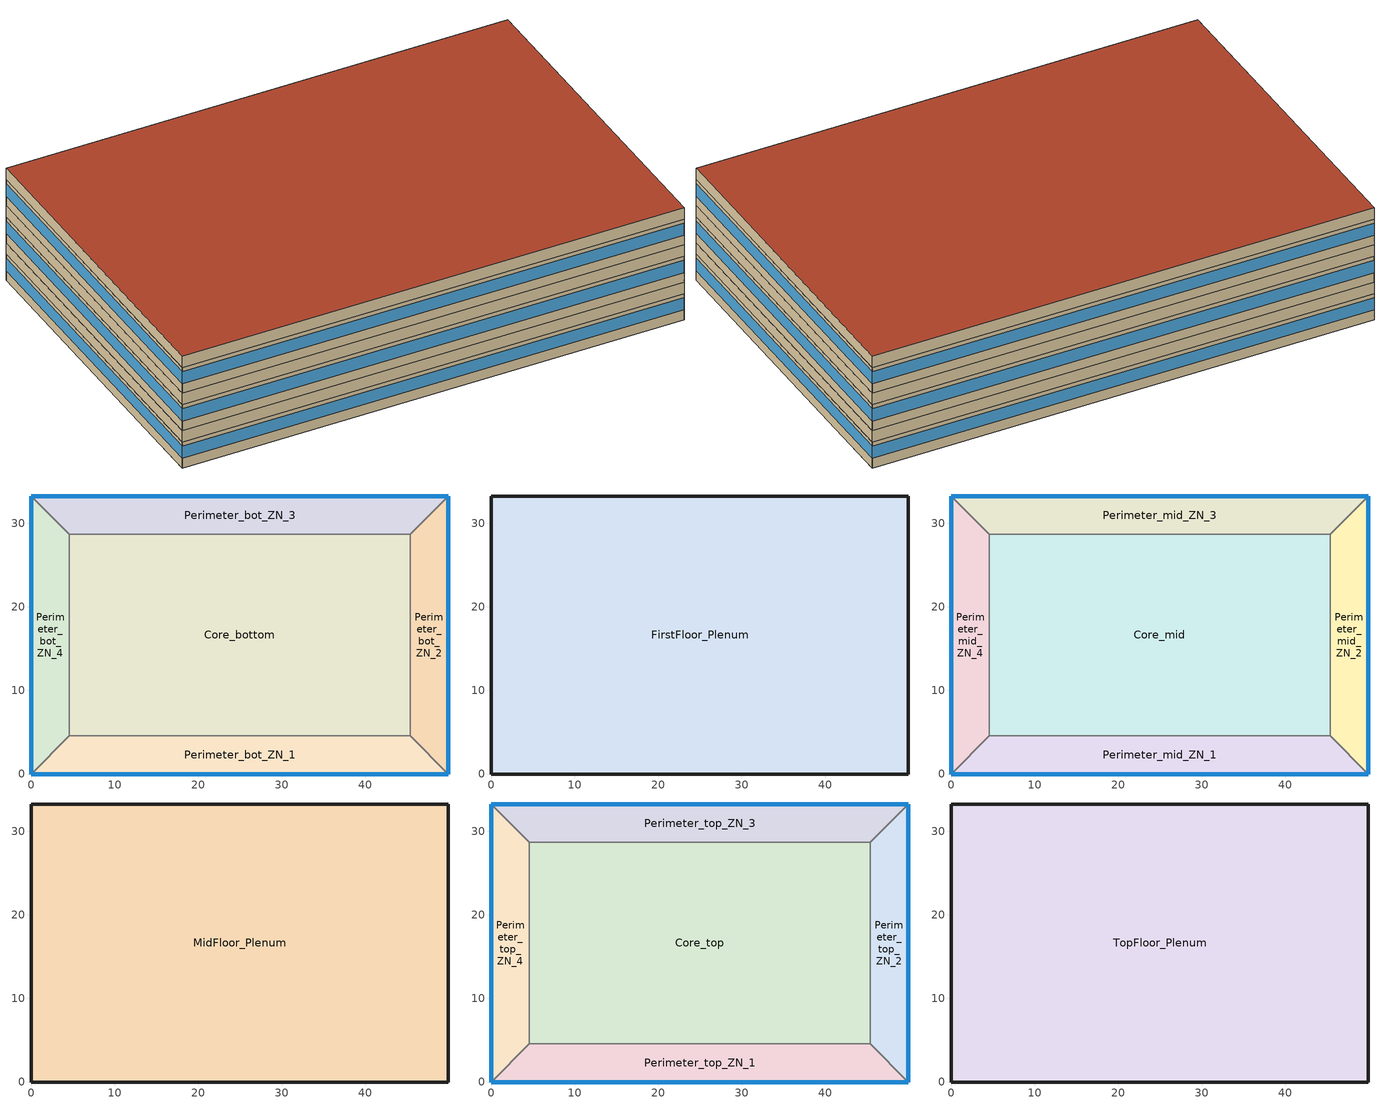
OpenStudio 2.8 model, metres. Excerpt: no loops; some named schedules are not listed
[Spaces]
Core_bottom
 floor ground: 45.34,28.7 45.34,4.57 4.57,4.57 4.57,28.7 z0
 wall to Perimeter_bot_ZN_1: 4.57,4.57 45.34,4.57 z0:2.74
 wall to Perimeter_bot_ZN_2: 45.34,4.57 45.34,28.7 z0:2.74
 wall to Perimeter_bot_ZN_4: 4.57,28.7 4.57,4.57 z0:2.74
 wall to Perimeter_bot_ZN_3: 45.34,28.7 4.57,28.7 z0:2.74
Perimeter_bot_ZN_2
 floor ground: 49.91,33.27 49.91,0 45.34,4.57 45.34,28.7 z0
 wall outside: 49.91,0 49.91,33.27 z0:2.74
 wall to Perimeter_bot_ZN_1: 45.34,4.57 49.91,0 z0:2.74
 wall to Perimeter_bot_ZN_3: 49.91,33.27 45.34,28.7 z0:2.74
 window: 49.91,0 49.91,33.27 z1.02:2.33
Perimeter_bot_ZN_3
 floor ground: 49.91,33.27 45.34,28.7 4.57,28.7 0,33.27 z0
 wall outside: 49.91,33.27 0,33.27 z0:2.74
 wall to Perimeter_bot_ZN_4: 0,33.27 4.57,28.7 z0:2.74
 window: 49.91,33.27 0,33.27 z1.02:2.33
Perimeter_bot_ZN_1
 floor ground: 45.34,4.57 49.91,0 0,0 4.57,4.57 z0
 wall outside: 0,0 49.91,0 z0:2.74
 wall to Perimeter_bot_ZN_4: 4.57,4.57 0,0 z0:2.74
 window: 0,0 49.91,0 z1.02:2.33
Perimeter_bot_ZN_4
 floor ground: 0,33.27 4.57,28.7 4.57,4.57 0,0 z0
 wall outside: 0,33.27 0,0 z0:2.74
 window: 0,33.27 0,0 z1.02:2.33
FirstFloor_Plenum
 floor to Perimeter_bot_ZN_3: 49.91,33.27 45.34,28.7 4.57,28.7 0,33.27 z2.74
 floor to Perimeter_bot_ZN_1: 45.34,4.57 49.91,0 0,0 4.57,4.57 z2.74
 floor to Core_bottom: 45.34,28.7 45.34,4.57 4.57,4.57 4.57,28.7 z2.74
 floor to Perimeter_bot_ZN_4: 0,33.27 4.57,28.7 4.57,4.57 0,0 z2.74
 floor to Perimeter_bot_ZN_2: 49.91,33.27 49.91,0 45.34,4.57 45.34,28.7 z2.74
 wall outside: 0,33.27 0,0 49.91,0 49.91,33.27 0,33.27 z2.74:3.96
Perimeter_mid_ZN_4
 floor to FirstFloor_Plenum: 0,33.27 4.57,28.7 4.57,4.57 0,0 z3.96
 wall outside: 0,33.27 0,0 z3.96:6.71
 wall to Perimeter_mid_ZN_3: 4.57,28.7 0,33.27 z3.96:6.71
 wall to Core_mid: 4.57,4.57 4.57,28.7 z3.96:6.71
 wall to Perimeter_mid_ZN_1: 0,0 4.57,4.57 z3.96:6.71
 window: 0,33.27 0,0 z4.98:6.29
Perimeter_mid_ZN_1
 floor to FirstFloor_Plenum: 45.34,4.57 49.91,0 0,0 4.57,4.57 z3.96
 wall outside: 0,0 49.91,0 z3.96:6.71
 wall to Core_mid: 45.34,4.57 4.57,4.57 z3.96:6.71
 wall to Perimeter_mid_ZN_2: 49.91,0 45.34,4.57 z3.96:6.71
 window: 0,0 49.91,0 z4.98:6.29
Perimeter_mid_ZN_2
 floor to FirstFloor_Plenum: 49.91,33.27 49.91,0 45.34,4.57 45.34,28.7 z3.96
 wall outside: 49.91,0 49.91,33.27 z3.96:6.71
 wall to Perimeter_mid_ZN_3: 49.91,33.27 45.34,28.7 z3.96:6.71
 wall to Core_mid: 45.34,28.7 45.34,4.57 z3.96:6.71
 window: 49.91,0 49.91,33.27 z4.98:6.29
Core_mid
 floor to FirstFloor_Plenum: 45.34,28.7 45.34,4.57 4.57,4.57 4.57,28.7 z3.96
 wall to Perimeter_mid_ZN_3: 45.34,28.7 4.57,28.7 z3.96:6.71
Perimeter_mid_ZN_3
 floor to FirstFloor_Plenum: 49.91,33.27 45.34,28.7 4.57,28.7 0,33.27 z3.96
 wall outside: 49.91,33.27 0,33.27 z3.96:6.71
 window: 49.91,33.27 0,33.27 z4.98:6.29
MidFloor_Plenum
 floor to Perimeter_mid_ZN_3: 49.91,33.27 45.34,28.7 4.57,28.7 0,33.27 z6.71
 floor to Perimeter_mid_ZN_4: 0,33.27 4.57,28.7 4.57,4.57 0,0 z6.71
 floor to Core_mid: 45.34,28.7 45.34,4.57 4.57,4.57 4.57,28.7 z6.71
 floor to Perimeter_mid_ZN_2: 49.91,33.27 49.91,0 45.34,4.57 45.34,28.7 z6.71
 floor to Perimeter_mid_ZN_1: 45.34,4.57 49.91,0 0,0 4.57,4.57 z6.71
 wall outside: 0,33.27 0,0 49.91,0 49.91,33.27 0,33.27 z6.71:7.92
Perimeter_top_ZN_3
 floor to MidFloor_Plenum: 49.91,33.27 45.34,28.7 4.57,28.7 0,33.27 z7.92
 wall outside: 49.91,33.27 0,33.27 z7.92:10.67
 wall to Perimeter_top_ZN_4: 0,33.27 4.57,28.7 z7.92:10.67
 wall to Core_top: 4.57,28.7 45.34,28.7 z7.92:10.67
 wall to Perimeter_top_ZN_2: 45.34,28.7 49.91,33.27 z7.92:10.67
 window: 49.91,33.27 0,33.27 z8.95:10.25
Perimeter_top_ZN_4
 floor to MidFloor_Plenum: 0,33.27 4.57,28.7 4.57,4.57 0,0 z7.92
 wall outside: 0,33.27 0,0 z7.92:10.67
 wall to Perimeter_top_ZN_1: 0,0 4.57,4.57 z7.92:10.67
 wall to Core_top: 4.57,4.57 4.57,28.7 z7.92:10.67
 window: 0,33.27 0,0 z8.95:10.25
Core_top
 floor to MidFloor_Plenum: 45.34,28.7 45.34,4.57 4.57,4.57 4.57,28.7 z7.92
 wall to Perimeter_top_ZN_1: 4.57,4.57 45.34,4.57 z7.92:10.67
 wall to Perimeter_top_ZN_2: 45.34,4.57 45.34,28.7 z7.92:10.67
Perimeter_top_ZN_2
 floor to MidFloor_Plenum: 49.91,33.27 49.91,0 45.34,4.57 45.34,28.7 z7.92
 wall outside: 49.91,0 49.91,33.27 z7.92:10.67
 wall to Perimeter_top_ZN_1: 45.34,4.57 49.91,0 z7.92:10.67
 window: 49.91,0 49.91,33.27 z8.95:10.25
Perimeter_top_ZN_1
 floor to MidFloor_Plenum: 45.34,4.57 49.91,0 0,0 4.57,4.57 z7.92
 wall outside: 0,0 49.91,0 z7.92:10.67
 window: 0,0 49.91,0 z8.95:10.25
TopFloor_Plenum
 floor to Perimeter_top_ZN_4: 0,33.27 4.57,28.7 4.57,4.57 0,0 z10.67
 floor to Perimeter_top_ZN_2: 49.91,33.27 49.91,0 45.34,4.57 45.34,28.7 z10.67
 floor to Core_top: 45.34,28.7 45.34,4.57 4.57,4.57 4.57,28.7 z10.67
 floor to Perimeter_top_ZN_3: 49.91,33.27 45.34,28.7 4.57,28.7 0,33.27 z10.67
 floor to Perimeter_top_ZN_1: 45.34,4.57 49.91,0 0,0 4.57,4.57 z10.67
 wall outside: 0,33.27 0,0 49.91,0 49.91,33.27 0,33.27 z10.67:11.89
 roof outside: 49.91,0 49.91,33.27 0,33.27 0,0 z11.89
[Site]
Houston Bush Intercontinental_TX_USA: Latitude {deg}=30; Longitude {deg}=-95.37; Time Zone {hr}=-6; Elevation {m}=29; Terrain=City
[Building]
-MediumOffice-ASHRAE 169-2006-2A created: 2018-10-22 12:13:18 -0600: North Axis {deg}=0; Default Construction Set=90.1-2013 - MedOffice - ASHRAE 169-2006-2A; Standards Number of Stories=3; Standards Number of Above Ground Stories=3; Standards Building Type=MediumOffice
[ClimateZones]
Climate Zone Institution Name 1=ASHRAE; Climate Zone Document Name 1=ANSI/ASHRAE Standard 169; Climate Zone Document Year 1=2006; Climate Zone Value 1=2A; Climate Zone Institution Name 2=CEC; Climate Zone Document Name 2=California Climate Zone Descriptions; Climate Zone Document Year 2=1995
[Site:WaterMainsTemperature]
Calculation Method=Correlation; Annual Average Outdoor Air Temperature {C}=20.3167; Maximum Difference In Monthly Average Outdoor Air Temperatures {deltaC}=17.8
[SizingPeriod:DesignDay] Barometric Pressure {Pa}=100977; Sky Clearness=0; Rain Indicator=0; Snow Indicator=0; Day of Month=21; Daylight Saving Time Indicator=0; Humidity Indicating Type=Wetbulb; Dry-Bulb Temperature Range Modifier Type=DefaultMultipliers
Name | Maximum Dry-Bulb Temperature {C} | Daily Dry-Bulb Temperature Range {deltaC} | Humidity Indicating Conditions at Maximum Dry-Bulb | Wind Speed {m/s} | Wind Direction {deg} | Month | Day Type | Solar Model Indicator | ASHRAE Taub | ASHRAE Taud
Houston Bush Intercontinental Ann Htg 99.6% Condns DB | -1.6 | 0 | -1.6 | 2.8 | 0 | 1 | WinterDesignDay | ASHRAEClearSky
Houston Bush Intercontinental Ann Clg .4% Condns DB=>MWB | 36 | 10.1 | 24.8 | 3.5 | 170 | 7 | SummerDesignDay | ASHRAETau | 0.499 | 1.97
[Site:GroundTemperature:BuildingSurface]
20.73, 20.68, 20.76, 20.84, 20.94, 23.13, 23.5, 23.58, 23.6, 21.36, 21.01, 20.81
[Material:NoMass] Thermal Absorptance=0.9; Solar Absorptance=0.7
Name | Roughness | Thermal Resistance {m2-K/W} | Visible Absorptance
CP02 CARPET PAD | VeryRough | 0.21648 | 0.8
Typical Insulation R-6.78 | Smooth | 1.19347 | 0.7
Typical Carpet Pad | Smooth | 0.21648 | 0.8
Typical Insulation R-9.73 | Smooth | 1.71283 | 0.7
Typical Insulation R-24.52 | Smooth | 4.31889 | 0.7
Typical Insulation R-0.58 | Smooth | 0.101875 | 0.7
Typical Insulation R-1.15 | Smooth | 0.202527 | 0.7
[Material]
Name | Roughness | Thickness {m} | Conductivity {W/m-K} | Density {kg/m3} | Specific Heat {J/kg-K} | Thermal Absorptance | Solar Absorptance | Visible Absorptance
100mm Normalweight concrete floor | MediumSmooth | 0.1016 | 2.31 | 2322 | 832
G01 13mm gypsum board | Smooth | 0.0127 | 0.16 | 800 | 1090 | 0.9 | 0.7 | 0.5
4 in. Normalweight Concrete Floor | MediumRough | 0.1016 | 2.31 | 2322 | 832 | 0.9 | 0.7 | 0.7
25mm Stucco | Smooth | 0.0254 | 0.72 | 1856 | 840 | 0.9 | 0.7 | 0.7
5/8 in. Gypsum Board | MediumSmooth | 0.0159 | 0.16 | 800 | 1090 | 0.9 | 0.7 | 0.7
Roof Membrane - Highly Reflective | VeryRough | 0.0095 | 0.16 | 1121.29 | 1460 | 0.75 | 0.45 | 0.7
Metal Roof Surface; F08 Metal surface | Smooth | 0.0008 | 45.28 | 7824 | 500 | 0.9 | 0.7 | 0.7
8 in. Normalweight Concrete Floor | MediumRough | 0.2032 | 2.31 | 2322 | 832 | 0.9 | 0.7 | 0.7
8 in. Concrete Block Basement Wall | MediumRough | 0.2032 | 1.326 | 1842 | 912 | 0.9 | 0.7 | 0.7
G05 25mm wood | MediumSmooth | 0.0254 | 0.15 | 608 | 1630 | 0.9 | 0.5 | 0.5
[DefaultConstructionSet]
90.1-2013 - MedOffice - ASHRAE 169-2006-2A: Default Exterior Surface Constructions=Default Surface Constructions 1; Default Interior Surface Constructions=Default Surface Constructions 2; Default Ground Contact Surface Constructions=Default Surface Constructions 3; Default Exterior SubSurface Constructions=Default Sub Surface Constructions 1; Default Interior SubSurface Constructions=Default Sub Surface Constructions 2; Interior Partition Construction=Typical Interior Partition
[DefaultSurfaceConstructions]
Name | Floor Construction | Wall Construction | Roof Ceiling Construction
Default Surface Constructions 1 | Typical Insulated Exterior Mass Floor R-9.35 | Typical Insulated Steel Framed Exterior Wall R-11.9 | Typical IEAD Roof - Highly Reflective R-25.64
Default Surface Constructions 2 | Typical Interior Floor | Typical Interior Wall | Typical Interior Ceiling
Default Surface Constructions 3 | Typical Insulated Carpeted 8in Slab Floor | Typical Insulated Basement Mass Wall
[Construction]
Typical Insulated Exterior Mass Floor R-9.35: Typical Insulation R-6.78, 4 in. Normalweight Concrete Floor, Typical Carpet Pad
Typical Insulated Steel Framed Exterior Wall R-11.9: 25mm Stucco, 5/8 in. Gypsum Board, Typical Insulation R-9.73, 5/8 in. Gypsum Board
Typical IEAD Roof - Highly Reflective R-25.64: Roof Membrane - Highly Reflective, Typical Insulation R-24.52, Metal Roof Surface
Typical Interior Floor: 100mm Normalweight concrete floor, CP02 CARPET PAD
Typical Interior Wall: G01 13mm gypsum board, G01 13mm gypsum board
Typical Interior Ceiling: CP02 CARPET PAD, 100mm Normalweight concrete floor
Typical Insulated Carpeted 8in Slab Floor: 8 in. Normalweight Concrete Floor, Typical Carpet Pad
Typical Insulated Basement Mass Wall: 8 in. Concrete Block Basement Wall
U 0.60 SHGC 0.25 Dbl 2.5mm air: Glass_2175_LayerAvg, Gap_1_W_0_0025, Glass_2022F_LayerAvg
Typical Insulated Metal Door R-1.43: F08 Metal surface, Typical Insulation R-0.58
U 0.65 SHGC 0.25 Dbl Ref-C-H Clr 6mm/6mm Air: REF C CLEAR HI 6MM, AIR 6MM, CLEAR 6MM
Typical Overhead Door R-2.0: Typical Insulation R-1.15
Window_U_0.65_SHGC_0.35_Skylight_Frame_Width_2.339_in: Glass_2052_LayerAvg, Gap_1_W_0_0024, Glass_2027F_LayerAvg
Typical Interior Window: Clear 3mm
Typical Interior Door; Typical Interior Partition: G05 25mm wood
[DefaultSubSurfaceConstructions]
Name | Fixed Window Construction | Operable Window Construction | Door Construction | Glass Door Construction | Overhead Door Construction | Skylight Construction | Tubular Daylight Dome Construction | Tubular Daylight Diffuser Construction
Default Sub Surface Constructions 1 | U 0.60 SHGC 0.25 Dbl 2.5mm air | U 0.60 SHGC 0.25 Dbl 2.5mm air | Typical Insulated Metal Door R-1.43 | U 0.65 SHGC 0.25 Dbl Ref-C-H Clr 6mm/6mm Air | Typical Overhead Door R-2.0 | Window_U_0.65_SHGC_0.35_Skylight_Frame_Width_2.339_in | Typical Interior Window | Typical Interior Window
Default Sub Surface Constructions 2 | Typical Interior Window | Typical Interior Window | Typical Interior Door
[WindowMaterial:Glazing] Optical Data Type=SpectralAverage; Infrared Transmittance at Normal Incidence=0; Dirt Correction Factor for Solar and Visible Transmittance=1; Solar Diffusing=No
Name | Thickness {m} | Solar Transmittance at Normal Incidence | Front Side Solar Reflectance at Normal Incidence | Back Side Solar Reflectance at Normal Incidence | Visible Transmittance at Normal Incidence | Front Side Visible Reflectance at Normal Incidence | Back Side Visible Reflectance at Normal Incidence | Front Side Infrared Hemispherical Emissivity | Back Side Infrared Hemispherical Emissivity | Conductivity {W/m-K}
Glass_2175_LayerAvg | 0.0086 | 0.167758 | 0.217606 | 0.437978 | 0.416044 | 0.078729 | 0.10654 | 0.84 | 0.84 | 1
Glass_2022F_LayerAvg | 0.0039 | 0.355897 | 0.394095 | 0.265645 | 0.677694 | 0.042734 | 0.05547 | 0.046 | 0.84 | 1
REF C CLEAR HI 6MM | 0.006 | 0.2 | 0.16 | 0.39 | 0.22 | 0.17 | 0.35 | 0.84 | 0.55 | 0.9
CLEAR 6MM | 0.006 | 0.775 | 0.071 | 0.071 | 0.881 | 0.08 | 0.08 | 0.84 | 0.84 | 0.9
Glass_2052_LayerAvg | 0.00837 | 0.507767 | 0.054228 | 0.0544931 | 0.586833 | 0.05805 | 0.058397 | 0.84 | 0.84 | 1
Glass_2027F_LayerAvg | 0.004 | 0.369744 | 0.470069 | 0.340935 | 0.765222 | 0.0546 | 0.073741 | 0.03675 | 0.84 | 1
Clear 3mm | 0.003 | 0.837 | 0.075 | 0.075 | 0.898 | 0.081 | 0.081 | 0.84 | 0.84 | 0.9
[WindowMaterial:Gas] Gas Type=Air
Name | Thickness {m}
Gap_1_W_0_0025 | 0.0025
AIR 6MM | 0.0063
Gap_1_W_0_0024 | 0.0024
[Space]
Name | Space Type | Building Story | Thermal Zone | Part of Total Floor Area
Perimeter_mid_ZN_4 | Office WholeBuilding - Md Office | Building Story 2 | Perimeter_mid_ZN_4 ZN | Yes
Core_bottom | Office WholeBuilding - Md Office | Building Story 1 | Core_bottom ZN | Yes
FirstFloor_Plenum | Plenum | Building Story 1 | FirstFloor_Plenum ZN | No
TopFloor_Plenum | Plenum | Building Story 3 | TopFloor_Plenum ZN | No
Perimeter_top_ZN_3 | Office WholeBuilding - Md Office | Building Story 3 | Perimeter_top_ZN_3 ZN | Yes
Perimeter_bot_ZN_2 | Office WholeBuilding - Md Office | Building Story 1 | Perimeter_bot_ZN_2 ZN | Yes
MidFloor_Plenum | Plenum | Building Story 2 | MidFloor_Plenum ZN | No
Perimeter_mid_ZN_1 | Office WholeBuilding - Md Office | Building Story 2 | Perimeter_mid_ZN_1 ZN | Yes
Perimeter_bot_ZN_1 | Office WholeBuilding - Md Office | Building Story 1 | Perimeter_bot_ZN_1 ZN | Yes
Perimeter_bot_ZN_3 | Office WholeBuilding - Md Office | Building Story 1 | Perimeter_bot_ZN_3 ZN | Yes
Perimeter_mid_ZN_2 | Office WholeBuilding - Md Office | Building Story 2 | Perimeter_mid_ZN_2 ZN | Yes
Perimeter_top_ZN_4 | Office WholeBuilding - Md Office | Building Story 3 | Perimeter_top_ZN_4 ZN | Yes
Perimeter_bot_ZN_4 | Office WholeBuilding - Md Office | Building Story 1 | Perimeter_bot_ZN_4 ZN | Yes
Core_top | Office WholeBuilding - Md Office | Building Story 3 | Core_top ZN | Yes
Perimeter_top_ZN_2 | Office WholeBuilding - Md Office | Building Story 3 | Perimeter_top_ZN_2 ZN | Yes
Perimeter_top_ZN_1 | Office WholeBuilding - Md Office | Building Story 3 | Perimeter_top_ZN_1 ZN | Yes
Core_mid | Office WholeBuilding - Md Office | Building Story 2 | Core_mid ZN | Yes
Perimeter_mid_ZN_3 | Office WholeBuilding - Md Office | Building Story 2 | Perimeter_mid_ZN_3 ZN | Yes
[BuildingStory]
Name | Nominal Z Coordinate {m}
Building Story 1 | 0
Building Story 2 | 3.9624
Building Story 3 | 7.9248
[ElectricEquipment] Space or SpaceType=Core_bottom; Multiplier=2
Name | Electric Equipment Definition | Schedule
2 Elevator Lift Motors | Elevator Lift Motor | OfficeMedium BLDG_ELEVATORS
2 Elevator Fans | Elevator Fan | OfficeMedium ELEV_LIGHT_FAN_SCH_ADD_DF
2 Elevator Lights | Elevator Lights | OfficeMedium ELEV_LIGHT_FAN_SCH_ADD_DF
[SpaceInfiltration:DesignFlowRate]
Name | Space or SpaceType | Schedule | Design Flow Rate Calculation Method | Flow per Exterior Surface Area {m3/s-m2} | Constant Term Coefficient | Temperature Term Coefficient | Velocity Term Coefficient | Velocity Squared Term Coefficient | Design Flow Rate {m3/s}
FirstFloor_Plenum Infiltration | FirstFloor_Plenum | OfficeMedium INFIL_SCH_PNNL | Flow/ExteriorArea | 0.000569573 | 0 | 0 | 0.224 | 0
MidFloor_Plenum Infiltration | MidFloor_Plenum | OfficeMedium INFIL_SCH_PNNL | Flow/ExteriorArea | 0.000569573 | 0 | 0 | 0.224 | 0
Perimeter_bot_ZN_1 Infiltration | Perimeter_bot_ZN_1 | OfficeMedium INFIL_SCH_PNNL | Flow/ExteriorArea | 0.000569573 | 0 | 0 | 0.224 | 0
Perimeter_bot_ZN_2 Infiltration | Perimeter_bot_ZN_2 | OfficeMedium INFIL_SCH_PNNL | Flow/ExteriorArea | 0.000569573 | 0 | 0 | 0.224 | 0
Perimeter_bot_ZN_3 Infiltration | Perimeter_bot_ZN_3 | OfficeMedium INFIL_SCH_PNNL | Flow/ExteriorArea | 0.000569573 | 0 | 0 | 0.224 | 0
Perimeter_bot_ZN_4 Infiltration | Perimeter_bot_ZN_4 | OfficeMedium INFIL_SCH_PNNL | Flow/ExteriorArea | 0.000569573 | 0 | 0 | 0.224 | 0
Perimeter_mid_ZN_1 Infiltration | Perimeter_mid_ZN_1 | OfficeMedium INFIL_SCH_PNNL | Flow/ExteriorArea | 0.000569573 | 0 | 0 | 0.224 | 0
Perimeter_mid_ZN_2 Infiltration | Perimeter_mid_ZN_2 | OfficeMedium INFIL_SCH_PNNL | Flow/ExteriorArea | 0.000569573 | 0 | 0 | 0.224 | 0
Perimeter_mid_ZN_3 Infiltration | Perimeter_mid_ZN_3 | OfficeMedium INFIL_SCH_PNNL | Flow/ExteriorArea | 0.000569573 | 0 | 0 | 0.224 | 0
Perimeter_mid_ZN_4 Infiltration | Perimeter_mid_ZN_4 | OfficeMedium INFIL_SCH_PNNL | Flow/ExteriorArea | 0.000569573 | 0 | 0 | 0.224 | 0
Perimeter_top_ZN_1 Infiltration | Perimeter_top_ZN_1 | OfficeMedium INFIL_SCH_PNNL | Flow/ExteriorArea | 0.000569573 | 0 | 0 | 0.224 | 0
Perimeter_top_ZN_2 Infiltration | Perimeter_top_ZN_2 | OfficeMedium INFIL_SCH_PNNL | Flow/ExteriorArea | 0.000569573 | 0 | 0 | 0.224 | 0
Perimeter_top_ZN_3 Infiltration | Perimeter_top_ZN_3 | OfficeMedium INFIL_SCH_PNNL | Flow/ExteriorArea | 0.000569573 | 0 | 0 | 0.224 | 0
Perimeter_top_ZN_4 Infiltration | Perimeter_top_ZN_4 | OfficeMedium INFIL_SCH_PNNL | Flow/ExteriorArea | 0.000569573 | 0 | 0 | 0.224 | 0
TopFloor_Plenum Infiltration | TopFloor_Plenum | OfficeMedium INFIL_SCH_PNNL | Flow/ExteriorArea | 6.19946e-05 | 0 | 0 | 0.224 | 0
entry door Infiltration | Perimeter_bot_ZN_1 | OfficeMedium INFIL_Door_Opening_SCH | Flow/Space |  |  |  |  |  | 1.043
[InternalMass] Internal Mass Definition=Internal Mass Definition 1; Multiplier=1
Name | Space or SpaceType
Perimeter_bot_ZN_1 Mass | Perimeter_bot_ZN_1
Perimeter_bot_ZN_2 Mass | Perimeter_bot_ZN_2
Perimeter_bot_ZN_3 Mass | Perimeter_bot_ZN_3
Perimeter_bot_ZN_4 Mass | Perimeter_bot_ZN_4
Core_bottom Mass | Core_bottom
Perimeter_mid_ZN_1 Mass | Perimeter_mid_ZN_1
Perimeter_mid_ZN_2 Mass | Perimeter_mid_ZN_2
Perimeter_mid_ZN_3 Mass | Perimeter_mid_ZN_3
Perimeter_mid_ZN_4 Mass | Perimeter_mid_ZN_4
Core_mid Mass | Core_mid
Perimeter_top_ZN_1 Mass | Perimeter_top_ZN_1
Perimeter_top_ZN_2 Mass | Perimeter_top_ZN_2
Perimeter_top_ZN_3 Mass | Perimeter_top_ZN_3
Perimeter_top_ZN_4 Mass | Perimeter_top_ZN_4
Core_top Mass | Core_top
[ThermalZone] Use Ideal Air Loads=No
Name | Thermostat | Primary Daylighting Control | Fraction of Zone Controlled by Primary Daylighting Control | Secondary Daylighting Control | Fraction of Zone Controlled by Secondary Daylighting Control
Core_bottom ZN | Office WholeBuilding - Md Office Thermostat 1
Core_mid ZN | Office WholeBuilding - Md Office Thermostat 2
Core_top ZN | Office WholeBuilding - Md Office Thermostat 3
FirstFloor_Plenum ZN | Plenum Thermostat 1
MidFloor_Plenum ZN | Plenum Thermostat 2
Perimeter_bot_ZN_1 ZN | Office WholeBuilding - Md Office Thermostat 4 | Perimeter_bot_ZN_1 Daylt Sensor 1 | 0.3835 | Perimeter_bot_ZN_1 Daylt Sensor 2 | 0.1395
Perimeter_bot_ZN_2 ZN | Office WholeBuilding - Md Office Thermostat 5 | Perimeter_bot_ZN_2 Daylt Sensor 1 | 0.3835 | Perimeter_bot_ZN_2 Daylt Sensor 2 | 0.1395
Perimeter_bot_ZN_3 ZN | Office WholeBuilding - Md Office Thermostat 6 | Perimeter_bot_ZN_3 Daylt Sensor 1 | 0.3835 | Perimeter_bot_ZN_3 Daylt Sensor 2 | 0.1395
Perimeter_bot_ZN_4 ZN | Office WholeBuilding - Md Office Thermostat 7 | Perimeter_bot_ZN_4 Daylt Sensor 1 | 0.3835 | Perimeter_bot_ZN_4 Daylt Sensor 2 | 0.1395
Perimeter_mid_ZN_1 ZN | Office WholeBuilding - Md Office Thermostat 8 | Perimeter_mid_ZN_1 Daylt Sensor 1 | 0.3835 | Perimeter_mid_ZN_1 Daylt Sensor 2 | 0.1395
Perimeter_mid_ZN_2 ZN | Office WholeBuilding - Md Office Thermostat 9 | Perimeter_mid_ZN_2 Daylt Sensor 1 | 0.3835 | Perimeter_mid_ZN_2 Daylt Sensor 2 | 0.1395
Perimeter_mid_ZN_3 ZN | Office WholeBuilding - Md Office Thermostat 10 | Perimeter_mid_ZN_3 Daylt Sensor 1 | 0.3835 | Perimeter_mid_ZN_3 Daylt Sensor 2 | 0.1395
Perimeter_mid_ZN_4 ZN | Office WholeBuilding - Md Office Thermostat 11 | Perimeter_mid_ZN_4 Daylt Sensor 1 | 0.3835 | Perimeter_mid_ZN_4 Daylt Sensor 2 | 0.1395
Perimeter_top_ZN_1 ZN | Office WholeBuilding - Md Office Thermostat 12 | Perimeter_top_ZN_1 Daylt Sensor 1 | 0.3835 | Perimeter_top_ZN_1 Daylt Sensor 2 | 0.1395
